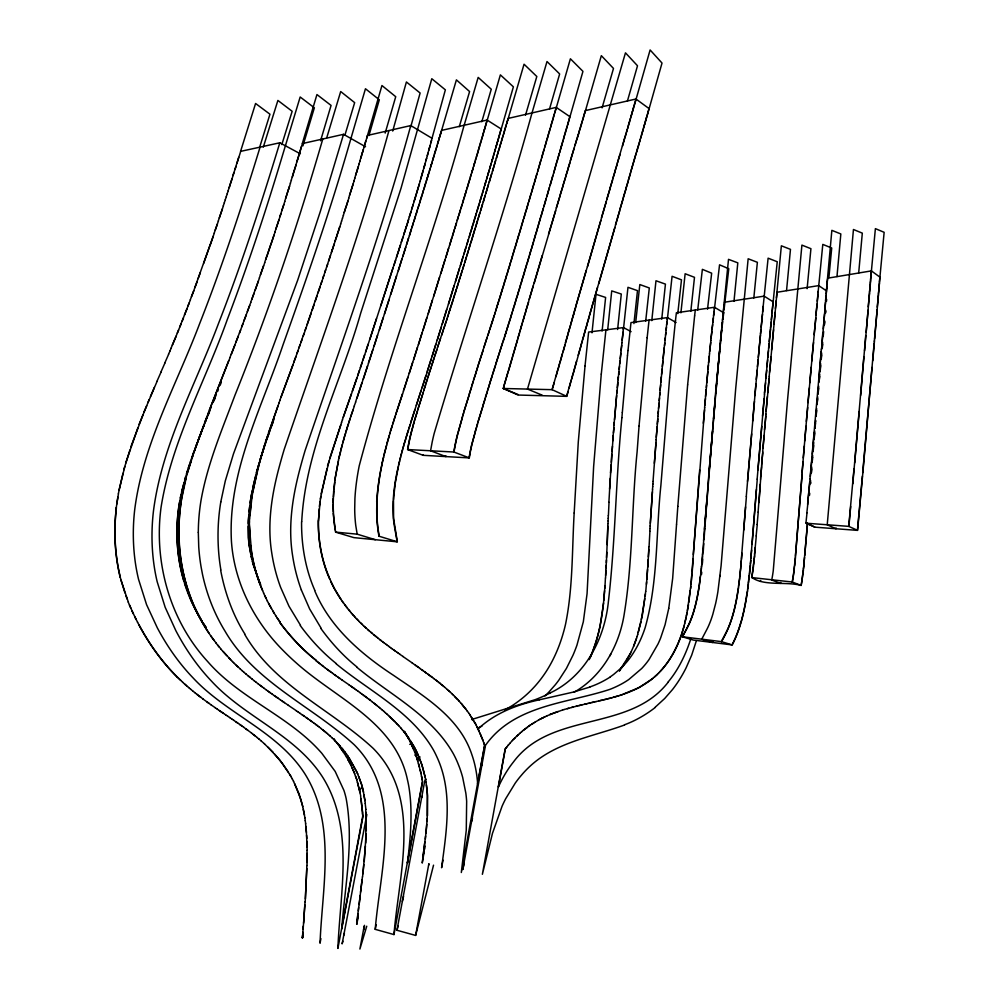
<?xml version="1.0" encoding="UTF-8"?>
<svg xmlns="http://www.w3.org/2000/svg" width="999" height="999" viewBox="0 0 999 999"><rect width="100%" height="100%" fill="white"/><g stroke="black" fill="none" stroke-linecap="round" stroke-linejoin="round"><path stroke-width="1.5" d="M307.03 853.396L307.018 865.534M249.787 505.819L248.301 520.579L248.389 537.549A90.697 64.298 -84.9 0 0 249.188 545.629L251.848 558.965M248.264 526.361L248.539 537.562A90.709 64.286 -84.9 0 0 249.338 545.641L250.674 553.658M333.017 504.408L333.791 519.218A88.811 59.815 -85.8 0 0 335.152 529.32M249.35 522.215L250.274 541.908M307.08 862.512L307.018 850.374M366.308 830.619L365.746 809.327M333.191 502.922L333.641 490.971M305.394 898.863L306.893 865.496M301.723 521.678C305.469 448.638 341.109 382.58 360.676 313.211L401.036 188.224L431.793 78.721L445.367 89.848L430.756 142.882M341.196 599.662L334.603 588.886L328.009 575.237A110.839 74.6 -85.4 0 1 323.701 562.624L322.527 558.204A109.278 73.589 -85.4 0 1 320.592 549.113L320.204 546.803A102.835 69.443 -85.3 0 1 318.394 528.009A96.154 65.122 -85.3 0 1 318.369 520.916L320.13 501.448M318.531 520.929L319.255 508.853M306.805 868.531L305.195 901.897M249.513 522.227L249.463 518.918M333.167 498.439L333.291 511.863M248.326 523.488L248.838 514.735M383.641 456.905C377.672 482.792 374.213 509.927 379.27 536.263M366.084 833.678L364.248 861.513M607.205 544.567L607.941 523.563M574.175 513.011C572.002 550.012 573.026 587.537 565.584 624.025A103.172 63.911 -83.3 0 1 564.01 630.431L562.812 634.652A108.092 67.095 -83.3 0 1 560.814 640.908L560.102 642.969A110.302 68.544 -83.3 0 1 555.244 654.907A109.016 67.707 -83.3 0 1 550.561 664.198A109.503 68.019 -83.3 0 1 546.428 671.128A116.746 72.702 -83.4 0 1 543.094 676.036L541.933 677.634A126.136 78.809 -83.6 0 1 538.361 682.23A133.516 83.604 -83.7 0 1 534.615 686.588L532.03 689.347A157.068 99.001 -84.2 0 1 516.82 702.447L515.372 703.508A206.493 131.456 -85.4 0 1 504.857 709.939M574.175 512.999L578.284 442.008L585.027 365.971M607.829 526.198L606.405 562.674M608.066 523.576L608.054 520.929M608.179 520.941L608.166 518.281M606.743 552.347L606.518 557.517M608.291 518.281L608.279 515.634M608.403 515.634L609.015 502.347M606.393 560.089L606.143 567.807M393.219 500.836L393.107 503.271A84.228 54.683 -85.8 0 0 393.181 515.059A68.681 44.893 -85.7 0 0 394.555 527.085L397.165 541.808L353.933 537.637L335.539 532.117M427.51 815.684L427.622 795.891L426.024 782.304M608.878 502.36L610.314 478.284M606.143 565.234L605.569 578.021M249.625 518.931L252.085 495.916M609.565 489.023L612.462 446.253M333.404 496.953L334.752 482.067M605.881 570.354L605.594 575.461M649.063 546.678L649.924 531.168M649.787 531.156L650.074 528.571M365.759 842.994L365.946 812.312M648.925 546.665L648.339 556.88M649.937 528.533L650.224 525.924M650.087 525.949L652.597 489.273M648.913 549.238L646.902 579.42M650.374 523.301L652.409 491.883M610.501 472.964L611.013 464.947M605.431 578.009L604.882 588.174M648.314 559.428L647.827 567.007M393.456 499.612L395.229 483.266L398.401 466.483M611.326 462.25L611.75 454.27M676.548 524.263L672.664 578.384L668.756 608.379M703.783 543.668L703.184 552.447M704.07 539.273L704.819 528.284M676.548 524.238L677.821 506.456M693.331 554.495L704.545 409.852M704.969 526.086L715.684 391.745M305.057 901.872L303.134 929.232M427.197 818.531L426.036 833.141M427.135 821.465L427.297 793.106A100.162 65.784 -76 0 0 426.436 784.964M652.459 489.273L652.784 486.675M652.647 486.663L652.971 484.065M652.834 484.053L653.159 481.468M647.527 569.492L646.478 584.303M693.169 558.878L692.207 571.84M702.722 559.04L702.409 563.424M249.8 515.634L251.111 502.472M304.845 904.907L303.946 917.045M365.422 846.053L362.924 873.825M612.075 451.573L613.261 435.614L612.724 440.909M604.932 585.626C603.408 610.127 600.162 635.014 590.184 657.667M654.333 463.261L656.193 439.822M653.021 481.456L655.993 442.432M302.547 935.276L302.347 938.024L303.221 933.491M703.696 540.746L702.447 555.319M760.651 479.333L758.091 512.087M760.501 479.333L760.726 478.359M760.576 478.346L761.625 466.633M758.965 502.547L760.301 484.203M809.565 495.242L809.714 493.294M302.784 932.229L302.485 938.061L303.059 935.027M302.909 932.267L303.246 926.16M304.071 917.082L303.609 923.151M656.256 437.212L657.604 421.541M656.056 439.822L657.192 426.76M677.821 506.431L687.637 384.852M703.558 540.734L706.805 500.774M703.021 549.787L701.335 569.33M751.635 550.149L750.386 563.861M752.06 544.43L756.43 489.448M760.651 477.372L761.7 465.659M801.897 476.748L795.391 556.643M810.439 483.553L810.651 480.631M810.589 483.553L810.664 482.579M613.136 435.589L613.898 427.597M639.048 426.061L637.1 451.96C631.668 505.469 632.954 559.615 624.425 612.774C619.705 644.767 602.709 675.886 574.075 692.282M639.048 426.049L647.152 337.724M704.42 529.308L707.916 487.075M741.97 553.209L741.445 559.952M743.731 530.094L745.566 506.905M758.241 512.1L757.117 524.45M802.047 472.764L804.37 446.016M801.972 475.749L795.479 555.706M801.822 475.736L802.047 474.762M801.897 474.75L803.071 461.85M613.473 432.954L613.898 427.634M621.915 417.619L622.315 412.487M621.902 417.644C615.809 478.858 615.471 540.559 608.391 601.66C604.607 638.873 585.314 676.211 550.437 692.819M657.267 424.125L658.016 416.296M657.604 421.516L657.804 418.918M750.861 558.141L757.279 479.133M761.775 462.724L762.799 451.998M761.55 465.646L761.775 464.685M761.625 464.672L761.85 463.711M761.7 463.698L762.712 452.972M811.263 472.839L811.725 466.995M811.413 472.839L811.725 468.943M613.985 424.962L616.658 395.629M613.773 427.597L614.335 422.277M604.57 590.671L603.696 600.549M622.327 412.462L627.472 355.669M658.091 413.661L659.54 397.927M657.879 416.271L658.441 411.064M703.296 423.226L704.72 407.629M699.675 469.905L691.071 584.44M702.509 556.431L702.235 559.702M741.383 558.828L746.415 496.466M803.233 457.879L806.043 426.273M812.112 462.112L812.499 459.203M807.417 523.451L804.694 555.506M807.579 523.464L803.883 564.235M658.528 408.416L659.103 403.171M704.582 407.617L705.469 398.688M708.703 475.661L715.234 400.374M707.767 487.062L712.587 431.193M701.56 574.4L701.735 572.202M747.502 481.381L754.47 401.436M746.265 496.453L751.66 433.903M741.295 559.939L740.734 566.558M750.823 560.439L747.677 588.948M762.961 448.101L765.821 416.046M762.649 451.998L764.16 435.477M757.267 524.463L756.156 535.901M812.424 458.216L812.662 455.294M812.986 451.398L813.723 442.632M812.349 459.19L812.662 457.255M813.149 451.411L813.636 445.566M615.933 403.621L614.547 419.642M704.77 405.382L706.63 385.252M691.882 573.95L690.646 588.561M741.021 563.274L741.196 561.051M757.904 469.955L764.148 398.826M757.142 479.12L761.762 426.373M804.632 441.071L807.679 407.53M814.06 438.736L814.722 430.944M814.21 438.736L814.709 432.892M659.178 400.574L660.002 392.682M705.519 396.441L706.093 389.735M713.511 418.631L716.745 383.229M752.609 421.153L755.993 384.028M764.51 429.632L765.996 414.11M756.305 535.914L754.595 554.02M755.319 547.452L754.52 554.932M806.318 421.341L809.427 387.812M825.549 300.562L826.585 290.522M821.503 349.625L822.764 333.042M824.762 309.752L826.136 295.542M821.79 346.303L825.561 302.235M814.972 428.022L815.546 423.151M823.288 328.896L824.562 313.923M815.122 428.022L815.296 426.073M865.721 335.577L860.639 395.442M868.193 306.818L869.542 293.219M866.17 332.192L868.069 310.214M874.275 341.496L877.984 300.412M874.649 338.986L877.172 309.64M659.627 395.329L660.701 384.802M687.637 384.827L694.617 315.871M706.293 387.475L707.841 371.753M716.058 387.337L721.715 330.182M715.684 393.506L717.969 369.505M701.997 560.776L701.81 562.937M754.819 395.629L757.254 370.08M741.071 564.385L739.884 575.187M762.499 416.034L764.56 394.243M750.436 565.022L750.237 567.307M766.096 411.188L767.369 396.64M765.846 414.098L769.168 378.209M826.123 293.868L826.735 288.836M811.6 460.751L821.203 351.286M812.337 454.158L814.222 432.592M819.18 376.161L821.415 348.801M815.559 421.191L815.646 420.217M815.983 416.321L816.67 408.529M815.396 423.151L815.708 421.203M816.133 416.333L816.645 410.489M869.455 292.37L870.379 283.841M863.885 356.643L852.796 483.791M868.93 298.326L869.992 288.112M864.572 350.749L868.943 300.025M872.002 367.457L862.686 472.802M877.884 299.575L878.87 290.347M874.125 343.169L862.924 471.978M877.234 307.118L878.496 294.543M872.751 360.764L874.512 340.659M615.796 403.621L617.669 384.99M660.089 390.085L662.175 369.068M646.565 581.855L645.766 591.533M669.655 377.809L675.249 322.577M669.655 377.834L660.888 485.352C655.893 532.754 658.241 581.406 645.167 627.609A77.984 44.843 -83.7 0 1 643.493 632.442L642.27 635.589A84.927 48.976 -83.8 0 1 638.111 644.667A88.998 51.399 -83.8 0 1 634.977 650.349L633.316 653.046A90.847 52.51 -83.8 0 1 627.072 661.638L624.175 664.922A107.28 62.3 -84.1 0 1 621.166 668.006M706.68 382.979L708.466 365.01M717.007 378.646L718.905 359.215M756.268 379.37L758.204 359.628M764.51 393.082L766.708 370.142M764.41 394.23L765.571 382.767M767.707 392.757L769.33 376.273M809.714 382.879L813.548 342.507M807.954 402.597L811.288 367.12M826.947 284.653L827.634 278.771M826.573 288.848L827.322 282.13M805.956 522.777L807.005 512.862M811.525 461.575L809.977 478.846M826.498 289.685L826.947 286.326M811.762 460.764L810.351 476.386M817.269 401.71L817.706 396.84M817.969 393.918L818.668 386.113M817.007 404.632L817.681 398.788M818.119 393.918L818.643 388.074M870.279 282.992L875.386 228.634L884.14 232.317L879.157 285.327M869.904 287.262L870.678 280.432M853.995 468.743L848.725 526.361L857.579 530.382L862.849 472.814M854.682 462.887L859.215 411.463M878.783 289.51L879.545 282.804M878.408 293.706L879.245 286.151M426.748 824.337L425.362 839.01M718.131 366.071L719.642 351.198M757.417 366.596L759.065 350.324M766.882 366.695L768.506 350.637M765.833 378.171L767.657 359.815M771.565 350.112L775.199 312.325M769.53 372.39L773.576 329.77M769.18 376.273L771.091 356.893M811.675 361.213L815.821 317.907M795.304 557.592L795.541 556.655M795.466 557.604L795.204 560.377M827.172 282.13L831.855 230.344L840.833 233.953L836.975 276.586M806.106 522.789L814.822 527.16M806.842 512.849L807.754 504.52M821.141 358.828L821.678 352.984M819.105 381.243L819.717 374.425M819.979 371.503L820.691 363.711M821.29 358.841L821.653 354.932M819.018 382.217L819.692 376.373M820.142 371.503L820.666 365.659M804.532 557.442L804.17 561.326M858.678 273.052L862.312 233.142L853.446 229.495L827.222 524.775L836.026 528.758L836.101 527.934M870.591 279.583L871.378 270.891L827.684 278.184M848.888 526.373L850.686 506.518M879.457 281.968L879.894 277.11L871.378 270.891M862.387 476.136L857.417 530.369L814.984 527.172L806.068 523.214L848.725 526.361M660.801 382.217L661.288 376.923M707.904 369.53L709.34 356.006M718.968 356.918L720.391 343.194M701.76 565.084L701.847 564.023M758.266 357.305L759.178 349.163M740.771 567.669L739.647 577.31M767.719 357.517L769.155 343.756M749.887 569.58L749.987 568.431M773.963 323.963L776.285 300.687M754.67 554.944L753.421 565.459M814.11 334.64L816.096 314.947M795.216 558.516L794.118 569.205M807.679 503.671L809.677 482.13M824.287 324.725L824.65 320.829M807.604 504.507L810.127 478.846M822.127 348.114L822.664 342.27M823.201 336.426L823.651 331.556M824.437 324.725L824.712 321.803M822.277 348.114L822.639 344.218M616.895 393.007L617.157 390.309M661.538 374.338L662.949 361.213M720.454 340.909L721.69 329.458M719.817 347.764L721.041 336.326M759.789 341.034L761.051 329.408M759.128 348.002L760.489 335.214M759.028 349.163L759.827 342.195M768.581 348.339L769.917 335.726M776.41 297.777L781.355 245.804L790.471 249.363L786.55 290.559M775.411 308.454L777.085 292.245L818.718 285.614L826.173 290.672M754.582 555.856L754.407 557.667M817.232 301.161L822.801 244.393L831.717 248.014L828.908 277.472M816.033 313.961L818.044 294.255M815.946 314.947L817.12 304.108M826.485 301.348L826.66 299.4M825.374 313.037L825.649 310.115M825.536 313.037L825.711 311.089M333.778 489.485L334.94 480.581M617.27 387.674L617.919 382.342M708.541 362.787L709.565 353.746M721.116 334.041L722.364 322.602M701.41 567.207L701.51 566.146M760.451 334.053L761.837 321.278M769.879 334.578L771.253 321.978M769.23 341.458L770.579 328.858M749.924 570.729L749.587 574.163M807.117 288.674L810.926 248.689L801.91 245.105L787.537 400.087L773.263 570.654A99.363 52.16 -84.7 0 1 772.801 573.876L772.677 574.662A78.871 41.034 -84.7 0 1 772.165 577.722L771.74 580.019L780.656 583.391L780.831 582.454M818.081 292.282L818.169 291.296M617.532 384.99L618.306 377.048M662.3 366.471L664.273 348.176M722.439 320.317L723.825 307.754M721.765 327.173L723.026 315.746M761.8 320.117L763.323 306.193M761.126 327.085L762.512 314.31M771.328 319.692L777.247 261.75L768.106 258.167L762.599 311.988M770.541 327.709L771.927 315.11M794.967 561.276L794.792 563.086M804.232 562.312L803.371 569.08M601.273 374.101L593.631 466.608L587.062 593.743L583.329 621.765L576.935 645.204A111.126 68.194 -83.3 0 1 572.964 655.294L566.433 668.393L558.828 680.157A127.135 78.446 -83.6 0 1 555.269 684.79L548.963 691.97A148.114 91.97 -84 0 1 544.992 695.928M618.319 377.023L618.706 374.4M618.181 379.707L618.443 377.06M709.415 353.783L710.714 342.52M723.9 305.469L724.013 304.333M723.114 313.461L728.508 259.34L737.811 262.862L733.978 301.336M753.82 297.989L757.379 262.312L748.151 258.766L735.739 388.224L721.091 565.821L717.881 591.77A124.962 69.48 -84.4 0 1 715.659 603.396L712.861 614.148A68.619 37.238 -84.1 0 1 710.102 622.227L708.878 625.187A55.195 29.783 -84 0 1 707.916 627.297A52.035 28.047 -83.9 0 1 706.917 629.32L701.748 639.173L712.549 642.469L713.024 641.595M772.015 312.812L773.101 301.81L764.173 296.141L724.375 302.235M754.17 558.541L753.995 560.314M601.286 374.076L605.931 329.857L623.501 327.572L631.081 331.643M618.581 374.375L618.843 371.753L618.706 374.375M618.843 371.728L619.243 369.106M663.074 358.604L664.135 348.176M709.64 351.536L710.951 340.284M701.298 568.269L701.123 571.44M585.027 365.946L588.623 332.055L605.931 329.857M607.692 329.857L611.725 290.896L621.291 294.043L617.619 329.52M619.118 369.081L620.891 353.246M619.243 369.081L619.517 366.458M627.996 350.524L627.472 355.644M591.995 332.817L596.016 294.305L605.619 297.44L602.11 331.069M620.204 358.529L621.728 345.342M619.655 363.786L619.929 361.163M627.996 350.499L630.981 322.602L667.419 317.595L676.098 322.515M651.785 320.642L655.981 280.756L665.434 284.116L661.75 319.131M664.148 348.164L665.097 340.359M664.547 345.554L664.822 342.969M794.854 563.998L794.667 565.759M803.945 565.209L803.034 571.977A112.75 57.954 -84.7 0 1 801.161 585.414M248.963 511.763L250.637 499.825M356.668 924.187L358.604 907.567M363.798 864.56L362.562 876.897M422.415 781.73L393.968 934.564L375.224 929.345C380.257 868.556 403.484 793.818 354.121 744.655C311.975 705.956 254.882 682.567 225.075 631.243A181.031 127.248 -85.5 0 1 216.234 614.984L214.897 612.1A168.968 119.268 -85.2 0 1 208.866 597.077L207.804 593.943A155.345 110.227 -85 0 1 202.51 574.413L201.211 567.619A147.852 105.232 -84.8 0 1 198.726 546.653L198.314 532.355M393.968 934.564C398.913 873.376 422.452 798.139 373.176 748.351C331.206 709.402 274.138 685.751 244.618 634.165M621.028 350.612L622.002 342.707M647.152 337.712L649.063 320.142M664.959 340.347L665.933 332.555M665.097 340.347L665.371 337.762M710.801 340.309L711.912 331.331M711.038 338.062L712.649 324.65M690.721 586.5L687.412 610.489M701.086 570.379L700.649 575.599M749.2 576.423L749.312 575.287M754.058 561.201L753.321 566.296A91.983 49.001 -84.7 0 1 751.635 577.36M622.152 340.072L623.501 327.572M621.878 342.707L623.139 332.192M623.413 329.57L627.971 287.312L637.487 290.647L633.928 323.601M666.071 329.957L667.419 317.595M665.509 335.14L666.495 327.36M680.906 312.824L685.139 273.751L694.492 277.322L690.821 311.301M603.583 602.984L600.099 626.086A107.38 64.923 -83.3 0 1 594.018 647.477M635.689 322.515L639.822 284.553L649.3 287.962L645.691 321.116M666.633 324.775L666.92 322.178M667.344 319.593L672.077 276.286L681.48 279.845L677.784 313.611M645.629 591.52L645.217 596.303M712.012 329.121L712.899 322.427M700.861 572.464L700.636 574.55M739.922 576.261L739.16 581.505M749.225 577.584L748.963 579.857M794.317 567.494L794.417 566.62M675.249 322.565L675.499 320.392M712.762 322.402L713.91 313.511M712.899 322.402L713.411 317.969M722.702 321.428L721.965 327.997M675.499 320.367L676.373 312.774L714.497 307.267L723.813 312.837M694.617 315.846L695.292 310.052M697.689 310.19L702.372 269.343L711.663 273.189L707.529 309.228M713.523 315.721L713.773 313.511M722.951 319.243L723.713 312.687M720.004 576.448L720.117 575.399M713.773 313.499L714.497 307.267M713.923 313.499L714.173 311.288M714.435 309.078L719.542 264.81L728.783 268.756L724.063 309.653M690.272 590.596L688.698 602.672M739.685 578.371L738.623 585.664M319.355 506.393L320.879 496.441M357.992 913.748L356.805 924.225L358.254 916.558M425.562 836.038L422.689 859.552M645.366 593.906L642.407 614.885L638.224 632.417M794.367 568.369L793.805 571.74A91.908 47.215 -84.7 0 1 792.607 579.695L792.17 582.005L801.148 585.414A112.725 57.954 -84.7 0 0 803.021 571.977M803.421 570.054L803.184 571.99M362.425 876.86L358.366 910.676M700.511 575.586C698.264 593.306 695.441 611.538 687.187 627.634M748.688 580.981L748.413 583.266M362.063 879.932L360.527 892.219M700.386 576.623L699.999 579.695M116.259 507.692L117.87 497.24M359.116 904.532L360.277 895.329M424.862 841.92L422.227 863.049L424.076 852.272M739.173 582.567L738.473 586.688M748.413 584.415L747.514 590.084M644.792 598.651L641.383 619.38M700.012 580.731L699.138 586.788A129.271 73.189 -84.4 0 1 696.44 601.298A99.763 55.769 -84.3 0 1 695.554 604.957A90.822 50.562 -84.2 0 1 694.867 607.642A81.93 45.442 -84.2 0 1 693.643 611.962A66.009 36.364 -84.1 0 1 689.959 622.202A53.184 29.158 -83.9 0 1 687.324 627.659L682.317 636.763L693.368 640.072L732.042 644.904A81.119 43.182 -84 0 0 740.871 622.19M334.777 480.569L338.261 461.563M116.696 504.195L118.469 493.781M738.623 586.713L737.562 592.807A121.491 66.321 -84.4 0 1 734.327 609.253A92.308 49.75 -84.2 0 1 733.616 611.962L732.392 616.358A69.181 36.926 -84.1 0 1 729.645 624.512A55.719 29.57 -84 0 1 726.148 632.317L721.328 641.608L682.467 636.788L686.912 628.396M747.664 590.097L747.015 593.481M334.99 479.095L338.574 460.127M738.486 587.737C735.926 606.48 731.38 625.287 721.478 641.62M747.489 591.221C744.705 609.64 740.871 628.284 732.192 644.917L721.328 641.608M250.037 502.809L252.235 490.796M320.329 498.938L326.985 468.593M251.423 499.175L256.805 473.251M469.268 456.968L469.617 454.857M688.536 604.657L686.313 616.183M446.016 455.944L445.916 456.593L430.569 450.774L432.18 442.058A149.438 92.145 -86.3 0 1 434.165 433.491C465.846 326.386 502.247 220.679 532.005 112.962L547.002 61.526L559.652 73.963L549.537 108.953M469.393 457.242L469.293 457.892L453.858 452.023L407.754 449.55A131.706 83.104 -86.5 0 1 411.363 432.467M423.014 455.307L423.126 454.67M179.882 500.874C175.15 527.322 176.286 554.895 183.853 580.706M220.791 501.935L225.287 480.956L233.466 453.883L297.752 279.995L320.329 211.451L343.531 134.316L365.547 146.766M250.986 496.803L255.632 475.811M321.141 493.918L329.108 460.976M792.332 582.017L792.457 581.318A93.544 48.077 -84.7 0 0 794.155 570.067M751.723 577.572L792.17 582.005M252.485 492.632L259.278 463.736A360.102 226.748 -83.8 0 1 263.773 448.189L264.71 445.117M425.824 779.033L424.737 780.981L396.965 930.269L415.621 935.414L428.833 863.91M442.994 860.139L441.595 867.744C446.503 831.068 453.184 791.583 436.788 756.693A129.957 84.853 -75.6 0 0 433.566 750.224C411.426 711.45 369.505 691.408 336.238 663.885M424.65 849.2L425.212 846.141M668.756 608.379L665.059 624.787L660.664 637.899A84.603 48.052 -83.8 0 1 657.979 644.068L649.15 659.377A91.846 52.31 -83.9 0 1 645.529 664.173L644.58 665.297A102.16 58.367 -84 0 1 641.67 668.543L628.87 679.47A164.423 95.23 -85.2 0 1 624.3 682.404A183.966 106.868 -85.6 0 1 620.779 684.39L618.393 685.614A230.719 134.79 -86.6 0 1 612.325 688.386A262.949 154.058 -87.3 0 1 609.84 689.385C566.995 703.521 514.173 704.782 485.514 745.291L462.774 869.592L464.248 863.273M118.332 493.768L123.002 473.251M364.185 926.235L359.89 949.05L366.745 926.21M364.498 925.336L363.636 929.919L364.548 926.71M375.224 929.345L376.086 924.762M320.916 938.61L320.042 943.206C322.165 887.162 336.563 824.55 304.92 773.888C277.672 731.193 226.673 714.148 193.019 677.846A256.855 182.168 -86.8 0 1 157.305 627.809L146.578 604.67L138.549 579.333A147.352 108.879 -84.6 0 1 136.426 569.293A149.8 110.577 -84.6 0 1 134.853 559.003L134.453 555.519A154.121 113.549 -84.7 0 1 133.454 541.433A155.856 114.748 -84.7 0 1 134.74 509.403C143.169 443.693 176.373 385.065 199.525 323.951C222.34 265.946 241.795 206.693 260.077 147.128L279.82 142.77L300.399 153.834M687.2 612.412L685.077 621.703M118.981 490.309L124.825 466.533M180.295 497.889L183.966 482.904M181.056 494.917L179.221 503.833A128.983 93.744 -84.8 0 0 176.935 533.941A133.154 96.591 -84.8 0 0 180.831 569.505M252.697 487.774L258.916 463.886M382.155 462.762L386.551 445.342M338.411 460.114L340.572 451.536M686.051 618.056L684.64 623.501M641.046 621.628L637.624 634.49M338.736 458.678L342.395 444.455M398.526 465.172L400.574 457.38M181.568 491.908L187.525 470.779M399.6 461.288L397.127 471.653A141.034 89.273 -85.7 0 0 393.743 493.381A110.102 70.654 -85.8 0 0 393.456 497.127L393.594 518.469L397.34 541.82L379.096 536.238M383.816 455.444L389.348 435.389M402.335 901.41L403.584 896.303M428.783 865.009L429.033 863.985M399.75 459.977L401.586 453.471M340.771 450.099L343.956 438.861M186.139 478.046L181.681 498.613A143.968 103.809 -84.9 0 0 179.233 541.021A146.378 105.444 -84.9 0 0 182.542 568.693C187.387 594.605 198.239 619.492 214.186 640.509M411.338 432.455L412.912 426.498M684.19 625.274L684.777 623.513M257.455 470.054L259.128 463.723A367.607 230.757 -83.7 0 1 264.56 445.104L267.62 435.976M400.736 456.068L402.659 449.562M398.089 925.986L396.965 930.269M415.621 935.414L433.541 865.171M684.327 625.299L682.205 632.13A79.221 44.218 -83.7 0 1 680.544 637.037A85.165 47.652 -83.8 0 1 675.199 649.475L674.45 650.948A90.946 50.999 -83.8 0 1 671.278 656.63L669.605 659.328A92.345 51.798 -83.9 0 1 664.273 666.745L663.324 667.881A102.984 57.954 -84 0 1 660.426 671.166M256.256 472.814L263.586 448.988M431.593 140.347L427.247 155.632M401.773 452.16L403.771 445.641M428.658 150.524L429.358 148.002M429.52 147.964L430.207 145.442M386.763 443.893L390.184 432.567M342.62 443.044L345.579 433.304M123.764 469.88L129.92 450M410.726 126.923L420.117 93.019L406.406 81.968L392.719 131.044M428.109 153.097L425.824 160.739M327.51 466.046L340.734 425.062M426.685 158.204L423.676 168.406M576.523 361.163L571.703 379.008M578.171 355.257L582.467 340.622M186.9 474.662L193.169 454.782M424.55 165.846L425.262 163.312M413.074 425.312L417.407 411.301M474.962 432.942L472.39 442.607A111.401 67.982 -86.4 0 0 469.405 456.968L469.118 457.892L423.189 455.319L407.592 449.55A131.693 83.104 -86.5 0 1 411.188 432.455L414.248 421.79M563.061 351.773L565.009 344.817M572.914 374.026L569.155 387.962M581.181 344.505L583.828 335.776M573.376 373.039L581.093 345.479M471.553 821.553L472.49 818.331M683.853 627.047L682.354 632.155M422.952 170.966L424.55 165.871M402.859 448.251L405.706 439.085M567.907 333.928L572.027 320.13M562.312 353.758L558.266 368.706M565.384 342.832L570.616 325.05M559.964 362.724L567.807 334.915M571.228 380.007L566.583 396.353L518.131 395.042L503.396 388.486L503.971 386.526M582.554 339.648L585.202 330.944M646.316 117.944L645.192 122.565M646.241 118.856L646.84 116.096M646.503 117.932L648.988 108.529L635.951 99.013L585.489 110.577M647.027 116.084L662.025 63.049L650.112 49.95L634.877 103.434M696.153 641.445L691.695 655.119L686.113 667.832A119.106 66.758 -83.8 0 1 676.123 684.652A128.297 72.128 -83.9 0 1 672.464 689.597L664.76 698.438L655.232 707.192M422.939 171.004L420.754 178.646M423.101 170.991L420.904 178.634M552.36 388.673L557.792 369.692M503.396 388.486L552.085 389.672L554.27 382.667M559.49 363.711L555.981 376.685M634.69 103.446L633.553 108.054M635.951 99.013L634.078 106.206M585.302 329.982L589.348 316.458M583.928 334.815L586.863 325.15M644.48 124.425L643.606 128.109M568.031 391.92L566.77 396.366L552.085 389.672M645.004 122.577L644.13 126.261M644.667 124.413L645.529 120.729M645.716 120.704L645.978 119.78M432.005 138.274L410.764 125.574C380.681 235.514 341.77 342.707 305.107 450.524A366.458 224.338 -83.8 0 0 300.599 466.408C292.695 495.454 287.724 526.011 292.67 556.031A135.302 91.621 -85.2 0 0 294.405 565.684A144.356 97.403 -85.3 0 0 301.348 589.947M475.099 431.83L477.572 423.976M565.846 130.557L563.498 139.286M567.095 126.186L565.072 133.829M566.333 129.458L569.83 116.633L556.218 107.38L508.266 118.394L507.629 120.554M567.582 125.087L582.954 71.366L570.404 58.779L554.782 112.949M542.245 395.192L527.484 389.073L625.474 52.835L637.512 65.772L627.397 101.149M571.84 320.13L575.699 307.392M570.716 324.063L573.713 314.248M632.829 109.927L631.955 113.611M633.366 108.079L632.492 111.763M633.016 109.902L633.628 107.143M589.447 315.497L597.477 287.55M615.496 224.738L623.226 198.464M586.95 324.176L619.73 210.627M642.619 130.906L641.483 135.502M598.763 283.704L614.86 227.547M643.156 129.058L642.282 132.73M642.807 130.881L643.955 126.274M184.653 479.87L185.527 476.848M420.017 181.194L420.904 178.659M496.366 145.367L494.655 151.848M497.49 141.471L495.791 147.952M496.54 145.355L501.098 128.946L487.1 120.055L441.633 130.382L440.609 133.891M497.664 141.458L513.386 86.838L500.374 74.875L484.403 129.932M553.334 117.358L554.283 114.061M556.218 107.38L552.247 121.728M561.438 145.866L557.167 161.201M563.011 140.397L559.715 152.422M561.613 145.854L564.585 134.927M512.337 357.217L519.53 332.942M512.799 356.243L517.569 339.722M573.526 314.248L606.331 201.486M630.706 117.333L631.231 115.472M631.768 113.624L630.082 120.092M631.418 115.459L632.305 111.776M623.314 197.54L628.346 180.782M640.234 139.223L638.274 146.591M620.079 208.754L625.923 189.148M641.033 136.451L639.61 141.97M640.684 138.274L641.833 133.679M368.931 135.602L379.32 99.788L365.459 88.749L350.949 138.411C331.119 208.129 307.342 276.636 283.004 344.88C261.501 408.678 227.685 471.778 231.418 541.033A112.712 79.932 -84.9 0 0 232.43 551.161C237.512 588.848 256.556 623.813 283.241 650.599A365.497 238.998 89.8 0 0 296.253 662.911C336.001 698.588 395.392 721.94 407.442 779.757A104.982 69.705 -75.5 0 1 409.066 787.911C412.887 812.861 410.414 838.211 407.417 863.111L422.565 781.755L421.516 776.235M385.177 133.079L395.729 96.703L381.943 85.527L364.21 146.791M410.764 125.574L388.948 130.557C359.141 238.461 320.429 343.531 284.228 449.338A363.249 225.587 -83.8 0 0 279.732 465.059C271.84 493.793 266.895 524.063 271.89 553.771A134.003 91.983 -85.3 0 0 273.651 563.336A142.982 97.79 -85.4 0 0 280.632 587.375L288.986 606.231L300.487 625.262M420.167 181.194L413.961 201.661M481.818 121.741L491.271 89.223L478.171 77.398L463.336 128.072C431.955 241.646 389.448 351.998 359.228 465.809A171.603 109.878 -85.7 0 0 356.905 479.108L356.493 482.092A134.628 87.625 -85.8 0 0 354.92 498.638L354.707 509.19A100.986 66.721 -85.8 0 0 355.057 518.169L355.294 521.128A92.183 61.139 -85.7 0 0 355.769 525.536L357.18 534.165L375.324 539.697M484.24 129.957L481.368 140.359M487.1 120.055L482.13 137.75M494.118 153.159L491.633 162.25M493.531 155.744L495.242 149.263M550.149 128.334L547.127 139.336M549.05 132.73L551.748 122.84M550.649 127.223L553.021 118.444M552.847 175.499L546.903 196.453M556.68 162.313L550.137 185.402M553.658 173.277L559.215 153.534M519.63 331.968L522.34 323.289M512.062 358.191L503.221 388.474L518.094 394.543M517.669 338.748L520.941 328.109M510.252 365.022L512.512 357.217M602.085 107.855L613.498 68.444L601.336 55.657L584.627 113.524M609.989 188.249L615.109 171.304M606.693 199.6L612.649 179.758M629.095 122.889L626.573 132.143M575.786 306.418L586.213 270.467M601.473 217.657L609.902 189.186M629.894 120.105L627.659 128.434M629.283 122.865L630.431 118.257M587.512 266.596L600.824 220.504M630.581 172.465L636.213 153.072M628.421 179.87L638.099 146.603M626.011 188.224L630.494 173.376M636.675 152.135L639.16 142.907M365.721 141.121L362.537 152.497M366.708 138.262L367.532 135.414M344.193 437.462L346.84 429.17M419.418 183.779L417.17 191.421M480.819 141.683L479.07 148.189M481.968 137.762L480.219 144.268M491.083 163.561L489.722 168.756M492.22 159.653L490.484 166.159M492.395 159.64L493.144 157.043M525.524 115.16L536.813 76.498L524.05 64.211L506.68 123.776M544.055 149.276L537.737 171.416M546.628 140.447L541.633 158.117M544.867 147.053L548.551 133.841M546.091 198.676L541.058 216.421M549.313 187.625L543.993 206.418M504.07 385.539L508.091 371.853M521.041 327.148L524.038 317.52M508.553 370.879L509.977 365.996M584.989 111.726L585.252 110.814M615.197 170.379L620.042 154.458M626.123 133.079L622.502 146.079M613.011 177.884L617.307 163.799M625.224 136.776L627.197 129.37M362.387 152.51L359.865 161.064M363.224 149.65L360.864 158.192M459.278 126.711L469.592 91.558L456.406 79.87L439.473 137.725M478.908 148.202L476.386 157.33M478.309 150.799L479.67 145.592M403.983 444.33L406.918 435.127M488.411 172.677L486.65 179.183M489.173 170.067L487.812 175.275M488.573 172.665L490.322 166.159M461.938 418.893L457.629 434.565A134.353 82.055 -86.4 0 0 453.996 452.023M533.966 183.666L528.871 201.511M536.913 173.651L531.518 192.57M534.465 182.542L540.809 160.34M476.56 427.385L471.703 444.692A109.64 66.97 -86.4 0 0 469.605 454.857M538.261 225.337L540.559 217.545M543.169 208.654L536.138 233.142M523.863 317.52L528.571 302.185M522.452 322.327L525.736 311.75M583.916 115.347L582.492 120.779M584.452 113.536L583.029 118.968M584.103 115.335L584.715 112.625M617.394 162.887L624.762 137.725M440.447 133.903L438.324 141.558M475.437 159.952L475.824 158.654M476.985 154.733L474.45 163.861M477.147 154.72L477.922 152.11M414.423 420.604L423.126 392.832M486.101 180.507L484.715 185.714M487.262 176.586L485.489 183.104M506.193 124.875L501.56 141.034M505.082 129.171L507.467 120.567M528.371 202.635L523.888 218.306M531.006 193.694L526.223 210.464M476.723 426.248L482.817 406.543M535.639 234.266L529.495 255.519M533.828 240.959L537.937 226.448M525.836 310.801L542.17 255.694M548.563 234.053L560.064 195.841M582.042 121.703L580.344 128.047M582.854 118.981L581.143 125.325M320.579 140.759L331.069 105.419L316.945 94.555L302.297 143.556M343.531 134.316L322.789 138.998C297.69 225.737 268.669 311.338 235.002 395.129C222.09 429.582 207.467 463.823 201.049 500.249A144.231 102.822 -84.8 0 0 198.314 532.355M358.166 166.771L354.757 178.184M359.165 163.898L356.618 172.465M359.016 163.911L360.015 161.051M417.157 191.458L414.885 199.101M438.174 141.571L435.277 151.786M437.562 144.118L439.31 137.737M474.275 163.873L471.715 173.027M473.663 166.483L475.049 161.264M484.165 187.025L480.819 198.776M483.553 189.635L485.327 183.117M501.073 142.133L496.391 158.354M502.997 135.652L499.3 148.614M503.484 134.565L504.757 130.245M462.112 417.694L463.698 412.962M462.637 416.521L457.455 434.553A134.353 82.055 -86.4 0 0 453.821 452.01M521.378 226.186L523.389 219.443M525.711 211.588L519.542 232.917M530.993 249.925L523.101 276.898M531.505 248.801L533.491 242.083M563.199 184.753L567.769 170.017M560.164 194.917L565.571 177.372M579.895 128.971L577.085 138.948M529.245 299.325L533.191 285.989M556.306 207.917L563.099 185.664M580.706 126.249L578.171 135.315M534.228 283.142L555.656 210.702M125.649 463.186L137.974 427.56M299.563 152.672L296.965 161.801M301.386 146.591L297.889 158.754M299.712 152.66L302.447 143.544L322.789 138.998M344.917 135.14L354.657 102.635L340.696 91.546L326.76 137.725M355.607 175.325L356.468 172.477M329.707 458.429L341.621 422.477M434.353 154.37L435.114 151.798M435.876 149.238L433.354 158.192M436.426 147.952L437.187 145.392M389.598 433.966L392.332 425.562M470.367 176.96L471.153 174.35M472.327 170.417L469.355 180.881M472.502 170.404L473.276 167.795M480.656 198.789L478.071 207.929M481.83 194.867L479.645 202.697M482.38 193.544L483.166 190.934M491.67 173.576L485.939 193.207M495.579 160.539L489.223 182.293M492.495 171.391L498.813 149.7M462.812 415.322L469.068 395.267M516.995 240.809L519.03 234.053M521.041 227.31L515.147 247.577M477.734 422.827L485.252 398.464M524.95 270.142L526.635 264.523M527.147 263.386L529.158 256.643M567.869 169.106L577.996 135.327M574.999 145.342L576.635 139.872M565.671 176.461L569.967 162.675M343.718 935.401L344.405 933.103M297.739 158.766L294.205 170.954M302.922 145.866L314.36 107.805L300.175 96.99L282.667 154.82C266.021 210.352 247.902 265.484 227.248 319.668C205.045 381.955 171.641 441.121 161.101 507.042C153.609 562 169.842 620.379 207.617 661.488C236.338 694.692 278.159 711.725 310.052 741.171A307.929 213.249 -67.4 0 1 321.84 753.308L335.189 771.44L343.931 790.421A90.135 61.613 -74.2 0 1 346.116 798.351C354.121 841.67 344.955 885.663 341.72 929.02L362.862 817.282L362.5 812.974M353.896 181.044L354.907 178.172M414.872 199.138L411.625 209.315M433.191 158.204L430.644 167.17M432.579 160.764L433.966 155.644M468.793 182.205L465.397 193.993M468.169 184.815L469.98 178.272M477.909 207.929L474.912 218.394M479.083 204.008L476.885 211.85M485.114 195.404L480.656 210.739M488.399 184.478L483.304 201.96M512.924 254.358L514.635 248.714M516.658 241.945L511.051 261.139M522.577 278.034L519.343 289.323M524.612 271.266L521.053 283.666M570.342 160.864L574.175 148.077M294.056 170.966L291.271 180.132M294.98 167.919L292.357 177.06M295.13 167.907L296.054 164.847M353.184 183.891L349.538 195.329M354.046 181.031L348.663 198.189M430.094 168.469L428.309 174.862M431.256 164.61L429.483 171.016M431.418 164.598L432.192 162.038M465.234 194.006L462.599 203.197M466.421 190.072L464.198 197.939M466.983 188.749L467.782 186.126M474.737 218.406L471.316 230.195M476.323 213.174L473.314 223.639M477.822 219.53L479.82 212.937M482.467 204.158L475.649 227.223M463.886 411.775L471.578 387.05M510.539 262.275L507.267 273.601M512.587 255.482L508.991 267.932M482.979 405.382L487.35 391.583M518.831 290.459L514.173 306.318M520.541 284.802L517.282 296.116M637 636.538L637.762 634.515M413.324 204.233L409.265 216.945M345.829 431.918L348.564 423.688M427.135 178.721L428.146 174.875M427.522 177.435L428.933 172.315M390.447 431.156L393.656 421.391M462.038 204.52L458.978 215.047M463.636 199.263L460.989 208.454M470.754 231.518L466.908 244.655M472.752 224.962L469.318 236.763M473.126 234.952L475.137 228.334M477.485 220.629L470.929 242.67M469.243 394.093L473.376 381.206M506.743 274.737L503.446 286.089M508.816 267.932L505.194 280.407M485.427 397.302L488.761 387.025M515.384 301.785L516.77 297.252M342.932 941.183L342.108 943.893L366.87 814.51M290.484 183.167L284.665 201.523M290.347 183.179L291.421 180.12M259.653 460.901L265.609 443.019M425.786 182.58L422.39 194.156M425.162 185.14L426.973 178.734M426.348 181.294L427.36 177.447M457.192 220.329L458.404 216.371M460.427 209.79L454.92 228.234M405.944 437.762L408.591 429.82M465.934 247.29L460.414 265.734M468.344 239.398L464.073 253.858M468.731 249.313L470.417 243.781M472.789 236.051L466.845 255.944M471.753 385.876L475.911 373.052M502.922 287.225L500.299 296.328M504.67 281.543L501.698 291.77M487.524 390.434L489.81 383.616M513.648 307.467L510.302 318.856M515.034 302.922L512.774 310.876M279.82 142.77C261.238 203.759 241.546 264.448 218.356 323.863C195.155 385.589 161.925 444.855 153.446 511.138A157.293 114.498 -84.7 0 0 152.123 543.481A153.684 112.038 -84.6 0 0 155.07 571.615A148.714 108.641 -84.6 0 0 157.18 581.743L165.172 607.305L175.849 630.669A259.141 181.668 -86.8 0 0 211.463 681.106C244.98 717.594 295.991 734.839 323.014 777.734C354.558 828.945 340.047 891.945 337.899 948.426L362.687 816.358M288.461 189.298L285.614 198.464M288.611 189.286L289.548 186.226M348.813 198.177L343.319 215.334M410.214 214.398L410.989 211.875M421.84 195.442L419.605 203.172M423.426 190.297L421.203 198.014M423.976 188.998L424.775 186.426M454.345 229.57L449.6 245.442M456.381 222.964L452.472 236.176M459.44 268.381L448.501 304.183M463.099 256.506L455.507 281.606M417.594 410.139L425.636 384.79M466.346 257.055L462.737 269.255M468.381 250.412L464.797 262.6M501.523 291.783L499.238 299.75M512.25 312.013L509.24 322.277M281.818 144.593L292.158 111.289L277.897 100.437L263.311 147.128M186.438 473.813L189.51 464.672M347.939 201.036L346.154 206.756M410.202 214.423L407.679 222.028M419.043 204.47L415.984 214.785M420.641 199.313L417.994 208.329M448.613 248.102L440.909 273.376M451.898 237.5L445.891 257.392M454.108 285.589L442.257 324.225M462.225 270.367L456.843 288.162M463.948 264.822L460.664 275.924M473.551 380.032L476.998 369.568M498.713 300.886L495.679 311.139M500.124 296.328L497.827 304.295M488.936 385.876L492.282 375.699M509.777 319.992L507.817 326.835M259.777 146.865L269.955 114.211L255.582 103.484L240.572 151.361M346.004 206.756L344.218 212.475M408.628 219.505L404.645 232.168M415.422 216.084L411.938 227.71M417.432 209.628L413.973 221.241M439.485 277.385L428.284 313.624M444.892 260.065L433.778 296.141M441.258 326.91L446.678 309.515M423.676 390.522L427.435 379.071M458.416 282.592L460.152 277.035M497.639 304.308L493.531 317.982M489.985 382.48L495.504 365.522M508.716 323.414L505.656 333.703M238.674 157.392L231.194 181.581M236.925 163.424L240.709 151.349L260.077 147.128M191.021 461.351C179.221 495.654 175.237 532.954 182.405 568.681A152.909 109.853 -85 0 0 188.574 591.396A166.396 118.918 -85.2 0 0 195.692 609.39A178.521 127.035 -85.5 0 0 205.894 628.371L209.128 633.366M281.768 210.689L284.802 201.511M407.842 222.015L406.243 227.098M347.103 427.784L350.312 418.244M411.376 229.021L406.63 244.568M413.399 222.54L409.49 235.489M432.355 300.175L423.176 329.832M407.167 433.803L410.302 424.475M440.834 328.246L432.117 356.518M437.212 340.334L441.421 326.91M425.824 383.641L428.883 374.5M456.318 289.273L452.26 302.647M458.066 283.704L455.082 293.731M476.098 371.89L478.096 366.096M507.642 326.848L504.57 337.125M232.967 175.524L233.928 172.502M235.015 169.468L235.976 166.446M283.853 204.57L279.82 216.808M342.42 218.194L343.469 215.334M406.081 227.123L402.222 239.785M408.516 238.087L398.351 270.642M392.607 424.163L395.429 415.846M426.848 317.67L418.444 344.742M435.776 344.368L427.397 371.403M453.509 298.189L454.57 294.842M477.185 368.406L483.254 349.975M494.068 315.696L492.445 321.403M494.605 314.56L495.329 312.275M492.47 374.563L504.033 338.261M505.482 333.703L503.121 341.683M231.056 181.581L228.159 190.684M232.018 178.559L229.258 187.637M340.597 223.913L341.658 221.054M341.508 221.054L342.57 218.194M403.671 234.728L404.483 232.193M401.935 258.891L390.834 294.243M402.922 256.281L405.806 247.178M422.152 332.542L413.661 359.702M426.798 372.752L431.093 359.215M427.622 377.922L431.443 366.546M452.097 302.66L449.775 310.464M453.159 299.313L451.198 306.006M478.284 364.935L489.348 330.519M492.082 322.54L492.994 319.118M280.944 213.736L275.874 229.033M265.509 442.045L277.909 406.156M339.697 226.785L336.163 238.224M340.759 223.913L338.012 232.492M401.248 242.332L402.06 239.797M402.872 237.263L399.787 247.39M396.528 275.874L379.383 329.895M417.407 347.452L409.278 373.339M408.841 428.484L410.739 423.126M425.936 375.462L410.577 423.126M426.973 372.752L422.202 387.699M429.083 373.364L432.904 362.013M450.674 307.118L447.614 317.17M490.809 325.961L488.049 335.09M491.908 322.54L489.885 329.383M491.346 324.825L492.27 321.403M495.691 364.385L502.584 342.832M637.137 636.55L633.591 646.203A73.951 42.707 -83.4 0 1 631.268 651.535M226.211 196.741L227.322 193.706M227.185 193.706L228.296 190.672M337.862 232.505L332.442 249.688M399.625 247.39L396.516 257.505M400.437 244.855L398.151 252.447M383.054 317.982L374.213 345.829M384.49 314.011L389.148 299.5M393.931 419.992L403.521 391.121M412.624 362.425L403.971 389.747M421.153 390.422L416.321 405.419M448.526 313.823L449.6 310.464M225.225 199.775L226.348 196.741M278.983 219.855L274.875 232.08M335.09 241.096L336.014 238.224M398.002 252.447L380.819 305.756M348.838 422.315L352.997 410.114M377.51 335.202L369.006 361.825M407.792 377.422L403.359 391.108M448.164 314.935L445.079 324.987M483.816 347.677L487.137 337.375M223.264 205.844L224.388 202.797M224.251 202.809L225.362 199.763M334.153 243.956L328.671 261.164M393.082 267.645L369.905 339.161M394.056 265.11L395.704 260.04M372.764 349.825L368.406 363.161M411.001 421.778L414.997 409.528M431.63 365.409L434.378 357.492M445.991 321.641L443.981 328.334M446.528 320.517L447.252 318.281M223.401 205.831L218.269 221.016M331.356 252.56L332.292 249.688M376.486 318.569L365.646 352.11M395.716 414.46L402.46 393.856M433.104 360.876L436.975 349.613M444.905 324.987L441.77 335.052M222.415 208.866L219.28 217.982M188.361 467.719L190.534 461.613M275.012 232.08L266.858 256.531M330.407 255.432L321.016 284.153M368.057 344.33L363.062 359.927M350.599 416.87L354.358 406.081M367.532 365.834L357.055 398.002M368.569 363.161L363.286 379.208M434.577 356.368L443.444 329.458M274.013 235.14L270.966 244.305M364.635 354.707L362.05 362.512M361.8 383.229L355.544 402.035M437.537 347.365L440.497 338.399M191.945 458.054L203.546 425.811M268.456 432.954L278.958 403.209M324.712 272.652L325.674 269.78M326.773 266.908L327.722 264.036M218.406 221.004L215.21 230.12M270.829 244.305L264.623 262.65M322.789 278.409L323.751 275.524M360.302 367.719L362.038 362.525M362.2 362.525L355.144 383.429M217.395 224.038L214.186 233.154M321.828 281.281L307.093 324.6M359.415 370.367L357.667 375.562M354.195 406.069L355.706 402.035M636.5 638.561L633.716 646.216M318.094 292.807L320.042 287.038M265.672 259.59L266.708 256.531M315.172 301.461L317.12 295.692M356.768 378.221L354.995 383.429M194.805 287.7L214.323 233.142M264.435 445.991L268.756 434.028M312.212 310.127L314.185 304.345M213.287 236.176L210.152 245.267M263.574 265.709L260.414 274.887M264.772 262.65L259.34 277.947M311.226 313.024L303.209 336.201M354.982 383.454L352.285 391.283M355.132 383.466L342.357 419.88M130.881 446.74L142.919 415.035M190.397 461.613L194.892 449.325M194.143 451.498L207.13 416.346M341.458 422.465L342.52 419.88M210.015 245.279L203.621 263.461M305.082 330.407L306.081 327.51M343.256 417.282L351.373 393.918M259.49 277.934L251.773 299.375M258.416 281.006L255.182 290.185M266.496 440.01L269.83 431.019M304.071 333.304L301.011 342.008M302.185 339.098L296.878 353.621M298.951 347.814L299.987 344.905M254.096 293.244L250.662 302.435M192.532 455.469L193.631 452.397M298.077 350.711L293.731 362.325M200.349 272.552L198.152 278.609M250.811 302.435L247.327 311.613M278.808 403.196L280.02 400.262M279.87 400.262L292.832 365.234M295.991 356.518L280.944 397.327M269.68 431.019L273.102 422.015M249.7 305.494L243.943 320.804M270.766 428.009L274.063 419.006M197.178 281.643L191.408 296.79M194.755 449.313L197.165 443.181M246.353 314.673L241.658 326.923M193.818 290.734L190.272 299.825M195.879 446.241L198.314 440.122M242.944 323.863L235.851 342.232M204.595 422.652L208.329 413.211M187.974 305.881L190.409 299.825M239.498 333.042L240.647 329.982M189.261 302.859L184.465 314.96M198.177 440.109L201.835 430.969M238.336 336.114L229.92 357.555M186.95 308.916L179.708 327.06M208.179 413.211L230.057 357.555M199.338 437.062L204.221 424.875M209.39 410.077L228.721 360.627M234.815 345.292L231.256 354.483M139.061 424.4L146.728 405.756M182.243 321.016L183.429 317.982M202.884 427.909L206.244 419.817M181.044 324.038L177.273 333.092M205.294 421.84L206.094 419.805M206.506 418.793L207.317 416.77M206.643 418.806L207.455 416.783M207.854 415.771L210.314 409.702M178.634 330.07L172.315 345.142M207.717 415.759L208.941 412.724M210.577 408.678L211.401 406.655M213.049 402.609L215.11 397.552M215.522 396.541L216.358 394.505M217.595 391.471L218.419 389.448M220.067 385.389L221.316 382.342M214.011 400.587L215.26 397.552M144.043 411.925L157.08 381.343M176.186 336.101L171.066 348.151M147.864 402.684L149.163 399.612M169.805 351.161L171.204 348.151M168.531 354.17L169.942 351.161M150.449 396.553L154.345 387.412M168.669 354.183L164.698 363.211M160.827 372.265L164.835 363.211M156.943 381.343L160.964 372.265M421.64 797.627L422.24 796.378M631.393 651.56L626.785 659.977M630.569 653.284L619.38 670.829M609.865 655.906L610.789 654.245M481.768 765.646L482.23 764.872M360.065 789.872L362.2 786.513M625.936 661.625L621.753 667.869M619.517 670.841L620.641 669.38M417.844 759.715L420.03 756.955M506.93 746.865L505.319 748.913L498.364 787.037L498.751 786.25A90.272 52.522 -78.3 0 1 513.386 762.075C551.111 710.938 629.457 732.205 668.056 682.329M508.141 745.204L509.94 743.306M508.566 744.904L505.169 748.888L482.367 874.312L492.507 833.228L502.085 806.205A91.783 52.997 -78 0 1 505.656 798.775L515.272 783.066A110.102 63.112 -77.8 0 1 519.805 777.122L522.939 773.451A115.472 66.046 -77.8 0 1 529.358 766.845C555.432 742.207 592.095 736.862 624.537 724.999M663.473 667.906L659.44 672.215M510.064 742.969L511.6 741.458M511.713 741.146L515.197 737.712M513.111 739.66L518.556 734.515M658.428 673.226L659.577 672.227M658.566 673.251L653.209 677.996M516.471 736.3L520.004 733.229M621.166 668.006L613.686 674.387A146.029 85.539 -84.9 0 1 610.327 676.785M657.554 674.25L654.42 677.11M477.597 729.432C494.43 713.311 516.77 704.707 539.223 699.849M520.092 732.991L521.928 731.568M521.54 731.743L526.785 727.734M653.346 678.021L651.048 679.745A148.476 84.44 -84.9 0 1 647.714 682.192A174.375 99.613 -85.4 0 1 638.486 687.787A223.913 128.759 -86.4 0 1 631.268 691.208A265.135 153.059 -87.3 0 1 628.796 692.232A299.8 173.464 -88 0 1 625.062 693.643L623.801 694.093M523.239 730.344L526.997 727.572M652.272 678.895L638.636 687.824L621.266 694.942M526.848 727.547L530.369 725.187M528.334 726.473L530.019 725.286M530.219 725.162L535.414 721.952M414.835 755.144L416.933 753.77M531.718 724.163L533.728 722.989M535.089 722.04L538.586 720.117M538.436 720.092L540.247 719.218M540.097 719.193L541.908 718.343M409.802 744.392L411.838 743.318M540.259 719.105L543.556 717.519M478.046 727.984L481.968 726.073M541.92 718.244L543.706 717.444M543.556 717.419L545.204 716.733M545.204 716.633L546.977 715.908M546.69 715.946L550.087 714.56M549.937 714.535L554.882 712.674M550.062 714.485L562.549 710.002M471.59 719.542L535.189 699.662A320.08 199.35 -88.7 0 0 550.437 692.844M554.845 712.612L558.129 711.513M589.922 687.062L573.014 692.157L539.235 699.837M622.677 694.542L619.979 695.354M620.129 695.366L613.498 697.252M562.624 709.989L564.085 709.54M618.843 695.766L612.187 697.614M564.148 709.515L568.818 708.241M567.27 708.678L573.264 707.055M610.864 697.964L612.325 697.639M571.615 707.429L577.622 705.956M611.013 697.989L608.204 698.651M609.677 698.326L606.868 698.988M576.036 706.293L580.519 705.244M607.005 699L602.809 699.962M578.945 705.569L581.955 704.894M604.308 699.662L605.656 699.337M581.83 704.869L586.238 703.883M602.946 699.987L600.074 700.611M601.585 700.311L598.701 700.936M584.69 704.195L587.662 703.546M587.512 703.521L589.073 703.221M588.935 703.196L590.484 702.896M595.928 701.573L598.838 700.961M591.745 702.547L594.542 701.897M590.347 702.871L596.078 701.598M367.557 135.414L388.948 130.557M357.18 534.165L335.701 532.13L335.264 530.706M800.986 585.389C786.026 581.293 763.923 586.438 751.76 577.372A77.672 41.109 -84.7 0 0 752.697 571.965A106.93 57.343 -84.8 0 0 753.471 566.308M225.524 714.784L227.71 716.183M225.662 714.809L217.295 709.19M227.572 716.158L229.745 717.569M223.476 713.398L219.355 710.601M229.608 717.544L231.78 718.943M288.324 705.319L296.391 710.764M231.643 718.918L233.803 720.316M282.33 701.223L288.461 705.344M233.666 720.291L237.824 723.089M284.465 702.622L280.319 699.837M296.241 710.739L298.351 712.112M298.214 712.087L300.312 713.461M215.222 707.767L217.42 709.215M235.689 721.678L241.82 725.886M300.175 713.436L304.208 716.158M280.457 699.862L274.275 695.641M302.123 714.784L308.079 718.868M215.359 707.791L211.089 704.882M341.72 679.795L349.151 684.889M278.446 698.476L272.265 694.218M341.87 679.819L338.062 677.235M349.001 684.864L354.558 688.686M402.922 656.48L412.437 663.074M340.035 678.546L334.378 674.625M350.811 686.126L356.343 689.959M399.787 654.283L403.072 656.505M412.275 663.049L418.631 667.444M306.006 717.482L311.913 721.59M239.698 724.45L243.793 727.284M398.226 653.171L399.95 654.308M415.384 665.234L420.167 668.543M396.665 652.072L398.376 653.196M396.815 652.097L393.544 649.85M336.363 675.961L332.542 673.314M272.402 694.243L268.219 691.333M211.226 704.907L206.955 701.935M420.03 668.531L423.264 670.754M421.578 669.63L426.311 672.951L424.625 671.827M395.254 650.986L391.983 648.726M356.193 689.934L358.117 691.233M309.852 720.204L313.811 722.976M270.379 692.806L266.209 689.872M209.153 703.446L202.834 698.9M357.967 691.208L359.89 692.507M390.434 647.602L392.132 648.751M332.692 673.338L327.023 669.28M243.656 727.26L247.715 730.144M359.74 692.482L361.65 693.793M426.186 672.951L433.991 678.633M388.886 646.465L390.584 647.627M427.697 674.05L429.408 675.212M330.856 672.002L325.187 667.906M264.186 688.386L266.346 689.897M361.501 693.768L366.895 697.677M313.674 722.939L317.57 725.761M245.629 728.683L251.573 733.054M387.337 645.329L389.036 646.49M429.245 675.187L432.467 677.484M385.789 644.18L387.487 645.354M363.261 695.054L370.342 700.299M264.323 688.411L258.129 683.84M315.559 724.325L319.443 727.172M384.253 643.031L385.939 644.205M260.289 685.401L262.3 686.912M202.959 698.925L196.666 694.18M433.791 678.571L437.038 680.968M382.717 641.87L384.403 643.056M321.516 665.084L325.337 667.931M368.481 698.95L372.053 701.623M200.911 697.377L194.63 692.557M435.514 679.795L440.01 683.316L438.349 682.092M382.867 641.895L379.67 639.51M323.501 666.533L316.034 660.701M256.119 682.28L258.266 683.865M381.343 640.721L378.146 638.324M319.293 727.147L321.291 728.608M251.448 733.029L255.382 736.051M254.108 680.706L256.256 682.305M371.903 701.598L377.135 705.669M253.359 734.515L257.255 737.574M321.154 728.583L326.735 733.041M378.309 638.349L373.638 634.665M373.614 702.934L378.808 707.042M252.098 679.108L254.245 680.731M319.83 663.673L316.183 660.726M439.935 683.353L441.521 684.54M376.798 637.137L370.666 632.167M252.235 679.133L248.102 675.836M192.595 690.896L194.755 692.582M322.977 730.032L328.509 734.565M441.371 684.515L443.106 685.851M441.446 684.577L444.53 687.037M250.237 677.509L246.116 674.15M190.572 689.223L192.732 690.921M257.13 737.537L259.116 739.11M378.658 707.017L380.469 708.428M356.668 667.095C389.797 694.804 431.605 715.059 453.484 753.995A130.857 84.278 -75.8 0 1 457.667 762.786L459.515 767.457A123.289 79.271 -76 0 1 462.649 777.297L465.821 793.094A102.035 65.21 -76.4 0 1 466.658 801.36L466.271 830.181L461.313 872.514L484.577 745.242L483.728 742.669M380.319 708.403L382.118 709.827M188.549 687.512L190.697 689.248M372.302 633.441L367.719 629.595M258.991 739.085L260.964 740.684M444.468 687.087L447.614 689.71M381.968 709.802L383.766 711.238M244.131 672.452L246.254 674.175M188.686 687.537L184.54 684.003M383.616 711.213L385.389 712.662M260.826 740.659L264.585 743.893M242.145 670.716L244.268 672.477M369.343 630.906L364.822 626.972M447.365 689.597L449.1 691.046M328.371 734.54L330.269 736.126M186.676 685.801L182.567 682.205M385.252 712.637L387.013 714.098M240.185 668.955L242.295 670.741M448.838 690.933L450.474 692.307M386.863 714.073L388.623 715.559M366.421 628.309L363.386 625.624M240.322 668.98L236.276 665.322M330.132 736.101L332.005 737.724M388.474 715.534L394.917 721.59M264.448 743.868L273.239 752.434M182.692 682.23L176.698 676.573M238.361 667.182L234.34 663.461M450.424 692.382L451.935 693.693M390.072 717.007L399.438 726.36M363.536 625.649L360.539 622.889M331.868 737.699L333.716 739.36M180.732 680.381L176.835 676.598A254.558 182.592 -86.9 0 1 139.098 625.024L137.487 622.265M451.898 693.768L453.509 695.204M362.113 624.288L359.141 621.49M453.246 695.067L457.842 699.637M232.405 661.563L234.478 663.486M267.982 747.19L279.72 759.889L288.499 772.264M333.579 739.335L335.402 741.021L333.479 738.723M454.695 696.515L459.253 701.186M232.555 661.588L228.596 657.667M359.29 621.515L356.368 618.643M230.632 659.652L221.154 649.4M357.904 620.092L355.007 617.182M396.303 723.126L397.802 724.712M336.925 742.707L343.444 750.012M226.848 655.681L223.127 651.548M355.169 617.195L352.322 614.198M458.978 701.011L460.527 702.609M340.309 746.278L335.264 740.996L337 742.944M353.808 615.721L350.999 612.674M399.3 726.335L400.911 728.009M274.762 754.22L282.642 763.823L291.134 776.71M460.514 702.734L461.913 704.208M400.761 727.984L402.347 729.695M461.763 704.183L463.286 705.843M351.161 612.699L348.414 609.565M461.9 704.345L466.121 709.427M221.291 649.425L217.557 645.029M333.616 738.748L335.314 740.821M402.21 729.67L406.518 734.939M349.85 611.151L344.643 604.707M341.758 748.101L344.967 751.96M219.48 647.252L215.784 642.782M463.274 705.993L467.445 711.201M403.621 731.38L409.153 738.623M347.29 607.991L342.22 601.361M337.013 743.119L338.811 745.341M215.934 642.807L210.639 635.764M344.83 751.922L346.453 753.945M338.524 745.104L343.656 752.259M467.145 710.963L468.593 712.786M340.159 747.327L346.703 757.18M343.581 603.071L339.885 597.902A153.459 101.786 -86.2 0 1 336.551 592.544L333.441 586.987A129.433 86.526 -85.7 0 1 330.594 581.218M346.316 753.92L347.902 755.981M407.704 736.738L414.011 746.515A128.759 85.19 -75.4 0 1 417.257 752.934L421.828 764.535L425.187 777.097M468.593 712.974L470.029 714.847M280.282 622.402L275.599 615.609M280.132 622.377L277.085 617.906M469.717 714.585L475.874 724.437M206.381 627.847L203.446 623.438M347.764 755.956L357.854 773.975M321.091 628.171L309.653 608.978L301.336 589.959M470.966 716.47L476.036 724.737M349.175 758.041L356.655 771.528L361.513 784.078A96.354 65.447 -74.6 0 1 363.549 792.157M410.264 740.509L413.861 746.49A125.062 82.68 -75.5 0 1 423.189 769.417L425.711 779.707M275.749 615.634L272.702 610.901M202.01 621.178L191.721 601.898L183.704 580.694A136.351 98.789 -84.8 0 1 181.481 572.34L180.831 569.505M404.533 731.443L408.741 738.81M404.395 731.405L410.052 741.383M274.288 613.299L268.581 603.521M346.378 756.83L347.964 759.39M289.71 774.437L292.395 778.983M271.453 608.503L267.27 600.973M347.827 759.365L350.736 764.672M348.027 759.715L350.936 765.072M475.886 724.712L479.295 731.243M292.257 778.958L293.594 781.305M476.848 726.51L483.154 740.634M137.625 622.29L134.665 616.658M409.74 741.008L413.736 749.45M267.42 600.998L264.747 595.766M136.201 619.492L131.968 610.913M293.469 781.28L298.901 793.493L302.834 806.655M350.799 765.047L354.495 773.139M411.014 743.631L414.86 752.259M266.146 598.413L263.549 593.106M294.63 783.641L300.524 798.613A116.945 82.293 -72.3 0 1 302.697 806.63L304.483 814.984M133.441 613.823L129.42 605.044M260.702 584.552L258.429 579.595M314.623 590.471C329.845 627.372 361.163 654.108 393.768 675.511C424.338 696.478 459.877 717.544 471.978 754.994A99.051 63.062 -77.1 0 1 477.597 783.041M352.11 767.819L354.682 773.638M480.019 733.129L484.727 745.266L477.659 783.915L477.572 783.054M328.996 577.272L329.857 579.258M263.699 593.119L260.165 584.84A140.759 97.577 -85.4 0 1 251.885 554.745L250.474 545.129M130.807 608.016L128.197 602.06M259.628 582.092L253.084 564.223M262.537 590.409L260.327 584.865A141.633 98.139 -85.4 0 1 253.284 561.038A132.742 92.308 -85.3 0 1 251.523 551.573L249.313 525.511M414.56 751.822L415.784 754.695M128.334 602.072L120.966 580.207M257.567 577.11L252.36 561.588M358.728 776.398L361.376 784.053A96.354 65.447 -74.6 0 1 363.411 792.12L364.985 800.599M354.545 773.613L356.655 779.183M126.024 595.991L127.16 599.05M415.634 754.67L416.795 757.604M355.469 776.098L356.843 779.757M415.796 755.094L417.907 761.038M124.95 592.907L120.142 576.96M416.808 758.016L421.128 773.563M184.54 583.428L185.414 586.138A150.087 108.154 -85.1 0 0 189.373 596.74A167.482 119.93 -85.5 0 0 200.487 618.856A187.537 133.404 -86 0 0 206.244 627.822M356.705 779.732L360.152 792.806M357.492 782.304L360.664 795.579M418.531 763.561L419.505 767.145M252.51 561.613L251.086 556.306M420.154 769.779L422.315 780.094M303.309 809.365L304.932 817.831M335.414 530.731L333.204 513.324M425.562 779.67L426.173 782.342M363.948 794.904L365.334 803.496M360.614 796.116L362.612 812.562M361.064 798.925L362.812 815.971M304.807 817.794L305.332 820.691M305.207 820.666L305.682 823.588M305.557 823.563L306.481 832.392M365.197 803.458L365.884 809.365M305.856 826.473L306.83 838.348M306.543 835.339L307.105 847.377M306.818 841.32L307.143 850.399M760.689 580.481A110.864 59.078 -84.7 0 1 760.514 581.418M746.94 593.456A134.141 73.052 -84.3 0 1 740.996 622.302M376.685 501.873A156.718 99.575 -85.7 0 1 382.28 462.812M378.971 536.301A99.425 64.798 -85.7 0 1 376.948 501.885M682.417 632.217A88.362 49.488 -83.8 0 1 663.423 667.732M690.709 639.16A106.98 59.94 -83.8 0 1 667.994 682.155M610.352 676.935A208.641 123.352 -86.2 0 1 589.909 686.925M655.269 707.467A249.775 143.943 -86.2 0 1 624.537 724.762M316.159 660.439A276.636 183.741 -88.4 0 1 279.92 622.677M329.158 577.11A106.406 71.741 -85.3 0 1 318.394 520.941M314.797 590.309A128.846 86.913 -85.3 0 1 301.586 521.69M336.351 663.623A279.208 182.967 -88.3 0 1 300.274 625.561M316.308 660.464A276.648 183.729 -88.4 0 1 280.07 622.702M356.793 666.832A281.805 182.13 -88.2 0 1 320.879 628.471M220.791 501.935A145.592 102.51 -84.8 0 0 218.032 534.353A149.538 105.107 -84.8 0 0 220.879 569.967M244.817 633.94A168.082 117.295 -85.2 0 1 220.629 570.067M594.018 647.477A111.226 67.358 -83.3 0 1 589.198 659.615M120.092 576.985A151.798 113.137 -84.6 0 1 116.346 507.704M176.686 676.598A254.533 182.592 -86.9 0 1 138.961 624.999M116.396 507.704A154.458 114.972 -84.7 0 0 115.135 539.423A152.735 113.774 -84.7 0 0 116.159 553.371A149.001 111.176 -84.6 0 0 118.144 567.032A146.016 109.091 -84.6 0 0 120.28 576.972"/></g></svg>
